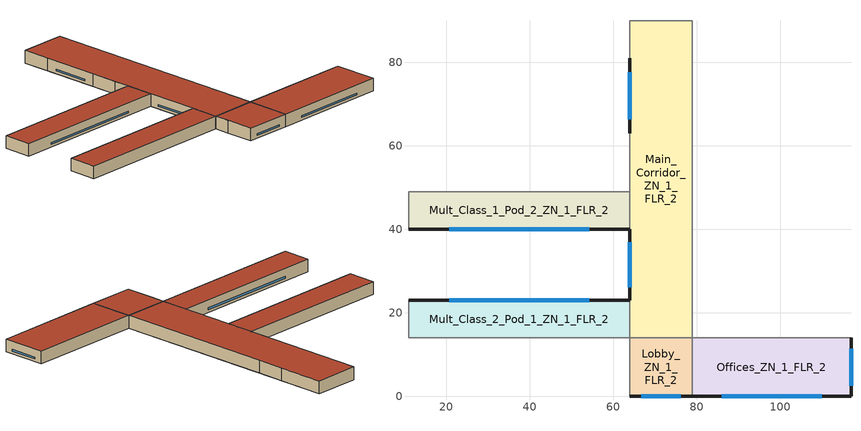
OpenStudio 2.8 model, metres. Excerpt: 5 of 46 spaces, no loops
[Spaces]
Offices_ZN_1_FLR_2
 floor to Offices_ZN_1_FLR_1: 117,14 117,0 79,0 79,14 z4
 wall outside (BTAP-Ext-Wall-Mass:U-0.183-:{ "cond"=>0.06} adj ext wall insulation): 79,0 117,0 117,14 z4:8
 wall to Lobby_ZN_1_FLR_2: 79,14 79,0 z4:8
 wall to Gym_ZN_1_FLR_1: 117,14 79,14 z4:8
 window (BTAP-Ext-DaylightDiffuser:U=0.140 SHGC=0.600-:{ "cond"=>0.7}): 86,0 110,0 / 117,2.59 117,11.41 z4.91:5.42
 roof outside (BTAP-Ext-Roof-Metal:U-0.12099999999999998-:{ "cond"=>0.057} adj roof insulation): 117,0 117,14 79,14 79,0 z8
Main_Corridor_ZN_1_FLR_2
 floor to Main_Corridor_ZN_1_FLR_1: 79,90 79,14 64,14 64,90 z4
 wall outside (BTAP-Ext-Wall-Mass:U-0.183-:{ "cond"=>0.06} adj ext wall insulation): 64,81 64,63 / 64,40 64,23 z4:8
 wall to Gym_ZN_1_FLR_1: 79,14 79,66 z4:8
 wall to Mult_Class_1_Pod_2_ZN_1_FLR_2: 64,49 64,40 z4:8
 wall to Auditorium_ZN_1_FLR_1: 79,75 79,90 z4:8
 wall to Corridor_Pod_2_ZN_1_FLR_2: 64,54 64,49 z4:8
 wall to Mult_Class_2_Pod_1_ZN_1_FLR_2: 64,23 64,14 z4:8
 wall to Mult_Class_2_Pod_2_ZN_1_FLR_2: 64,63 64,54 z4:8
 wall to Mult_Class_1_Pod_3_ZN_1_FLR_2: 64,90 64,81 z4:8
 wall to Bathrooms_ZN_1_FLR_2: 79,90 64,90 z4:8
 wall to Mech_ZN_1_FLR_2: 79,66 79,75 z4:8
 wall to Lobby_ZN_1_FLR_2: 64,14 79,14 z4:8
 window (BTAP-Ext-DaylightDiffuser:U=0.140 SHGC=0.600-:{ "cond"=>0.7}): 64,36.86 64,26.14 / 64,77.68 64,66.32 z4.91:5.42
 roof outside (BTAP-Ext-Roof-Metal:U-0.12099999999999998-:{ "cond"=>0.057} adj roof insulation): 79,14 79,90 64,90 64,14 z8
Mult_Class_2_Pod_1_ZN_1_FLR_2
 floor to Mult_Class_2_Pod_1_ZN_1_FLR_1: 64,23 64,14 11,14 11,23 z4
 wall outside (BTAP-Ext-Wall-Mass:U-0.183-:{ "cond"=>0.06} adj ext wall insulation): 64,23 11,23 z4:8
 wall to Corridor_Pod_1_ZN_1_FLR_2: 11,14 64,14 z4:8
 wall to Corner_Class_2_Pod_1_ZN_1_FLR_2: 11,23 11,14 z4:8
 window (BTAP-Ext-DaylightDiffuser:U=0.140 SHGC=0.600-:{ "cond"=>0.7}): 54.24,23 20.76,23 z4.91:5.42
 roof outside (BTAP-Ext-Roof-Metal:U-0.12099999999999998-:{ "cond"=>0.057} adj roof insulation): 64,14 64,23 11,23 11,14 z8
Mult_Class_1_Pod_2_ZN_1_FLR_2
 floor to Mult_Class_1_Pod_2_ZN_1_FLR_1: 64,49 64,40 11,40 11,49 z4
 wall outside (BTAP-Ext-Wall-Mass:U-0.183-:{ "cond"=>0.06} adj ext wall insulation): 11,40 64,40 z4:8
 wall to Corner_Class_1_Pod_2_ZN_1_FLR_2: 11,49 11,40 z4:8
 wall to Corridor_Pod_2_ZN_1_FLR_2: 64,49 11,49 z4:8
 window (BTAP-Ext-DaylightDiffuser:U=0.140 SHGC=0.600-:{ "cond"=>0.7}): 20.76,40 54.24,40 z4.91:5.42
 roof outside (BTAP-Ext-Roof-Metal:U-0.12099999999999998-:{ "cond"=>0.057} adj roof insulation): 64,40 64,49 11,49 11,40 z8
Lobby_ZN_1_FLR_2
 floor to Lobby_ZN_1_FLR_1: 79,14 79,0 64,0 64,14 z4
 wall outside (BTAP-Ext-Wall-Mass:U-0.183-:{ "cond"=>0.06} adj ext wall insulation): 64,0 79,0 z4:8
 wall to Mult_Class_1_Pod_1_ZN_1_FLR_2: 64,9 64,0 z4:8
 wall to Corridor_Pod_1_ZN_1_FLR_2: 64,14 64,9 z4:8
 window (BTAP-Ext-DaylightDiffuser:U=0.140 SHGC=0.600-:{ "cond"=>0.7}): 66.77,0 76.23,0 z4.91:5.42
 roof outside (BTAP-Ext-Roof-Metal:U-0.12099999999999998-:{ "cond"=>0.057} adj roof insulation): 79,0 79,14 64,14 64,0 z8
[Schedule:Ruleset]
Name | Default Day Schedule
NECB-C-Lighting | NECB-C-Lighting Default
NECB-C-Occupancy-NECB-C-Lighting-0.5-0.0-0.67-Light Ruleset | NECB-C-Occupancy-NECB-C-Lighting-0.5-0.0-0.67-Light Default
[Schedule:Day]
NECB-C-Lighting Default; NECB-C-Lighting Default|Wkdy Day; NECB-C-Lighting Sat Day: 8, 0, 0.05, 9, 0, 0.5, 19, 0, 0.9, 20, 0, 0.6, 21, 0, 0.5, 24, 0, 0.05
NECB-C-Lighting Sun|Hol Day: 8, 0, 0.05, 9, 0, 0.5, 19, 0, 0.9, 24, 0, 0.05
NECB-C-Occupancy-NECB-C-Lighting-0.5-0.0-0.67-Light Default; NECB-C-Occupancy-NECB-C-Lighting-0.5-0.0-0.67-Default|Wkdy-Light Day; NECB-C-Occupancy-NECB-C-Lighting-0.5-0.0-0.67-Sat-Light Day: 8, 0, 0.03325, 9, 0, 0.3325, 10, 0, 0.5985, 19, 0, 0.9, 20, 0, 0.399, 21, 0, 0.3325, 24, 0, 0.03325
NECB-C-Occupancy-NECB-C-Lighting-0.5-0.0-0.67-Sun|Hol-Light Day: 8, 0, 0.03325, 9, 0, 0.3325, 10, 0, 0.5985, 19, 0, 0.9, 24, 0, 0.03325
NECB-B-Occupancy Default|Wkdy Day: 1, 0, 0.3, 2, 0, 0.1, 9, 0, 0, 10, 0, 0.1, 11, 0, 0.2, 12, 0, 0.5, 13, 0, 0.9, 14, 0, 0.8, 15, 0, 0.5, 17, 0, 0.2, 18, 0, 0.3, 19, 0, 0.6, 22, 0, 0.9, 23, 0, 0.6, 24, 0, 0.4
NECB-B-Occupancy Sat Day: 1, 0, 0.5, 2, 0, 0.3, 9, 0, 0, 10, 0, 0.1, 11, 0, 0.2, 12, 0, 0.5, 13, 0, 0.9, 14, 0, 0.8, 15, 0, 0.5, 17, 0, 0.2, 18, 0, 0.3, 19, 0, 0.6, 22, 0, 0.9, 24, 0, 0.6
NECB-B-Occupancy Sun|Hol Day: 1, 0, 0.1, 2, 0, 0.3, 10, 0, 0, 11, 0, 0.1, 12, 0, 0.4, 14, 0, 0.5, 15, 0, 0.4, 18, 0, 0.2, 19, 0, 0.5, 21, 0, 0.7, 22, 0, 0.5, 23, 0, 0.3, 24, 0, 0.1
NECB-B-Occupancy-NECB-B-Lighting-0.0-0.0-0.67-Default|Wkdy-Light Day; NECB-B-Occupancy-NECB-B-Lighting-0.0-0.0-0.67-Sat-Light Day; NECB-B-Electric-Equipment Default|Wkdy Day; NECB-B-Electric-Equipment Sat Day: 1, 0, 0.9, 2, 0, 0.5, 9, 0, 0.1, 10, 0, 0.5, 11, 0, 0.7, 24, 0, 0.9
NECB-B-Occupancy-NECB-B-Lighting-0.0-0.0-0.67-Sun|Hol-Light Day; NECB-B-Electric-Equipment Sun|Hol Day: 2, 0, 0.5, 10, 0, 0.1, 11, 0, 0.5, 23, 0, 0.9, 24, 0, 0.5
NECB-B-Thermostat Setpoint-Heating Default|Wkdy Day; NECB-B-Thermostat Setpoint-Heating Sat Day: 2, 0, 22, 8, 0, 18, 9, 0, 20, 24, 0, 22
NECB-B-Thermostat Setpoint-Heating Sun|Hol Day: 1, 0, 18, 2, 0, 22, 9, 0, 18, 10, 0, 20, 23, 0, 22, 24, 0, 18
NECB-B-Thermostat Setpoint-Cooling Default|Wkdy Day; NECB-B-Thermostat Setpoint-Cooling Sat Day: 1, 0, 24, 8, 0, 35, 24, 0, 24
NECB-B-Thermostat Setpoint-Cooling Sun|Hol Day: 9, 0, 35, 23, 0, 24, 24, 0, 35
[Schedule:Rule] Date Specification Type=DateRange; Start Month=1; Start Day=1; End Month=12; End Day=31
Name | Schedule Ruleset | Rule Order | Day Schedule | Apply Monday | Apply Tuesday | Apply Wednesday | Apply Thursday | Apply Friday | Apply Saturday | Apply Sunday
Schedule Rule 5 | NECB-C-Lighting | 2 | NECB-C-Lighting Default|Wkdy Day | Yes | Yes | Yes | Yes | Yes
Schedule Rule 6 | NECB-C-Lighting | 1 | NECB-C-Lighting Sat Day |  |  |  |  |  | Yes
Schedule Rule 7 | NECB-C-Lighting | 0 | NECB-C-Lighting Sun|Hol Day |  |  |  |  |  |  | Yes
Schedule Rule 32 | NECB-C-Occupancy-NECB-C-Lighting-0.5-0.0-0.67-Light Ruleset | 2 | NECB-C-Occupancy-NECB-C-Lighting-0.5-0.0-0.67-Default|Wkdy-Light Day | Yes | Yes | Yes | Yes | Yes
Schedule Rule 33 | NECB-C-Occupancy-NECB-C-Lighting-0.5-0.0-0.67-Light Ruleset | 1 | NECB-C-Occupancy-NECB-C-Lighting-0.5-0.0-0.67-Sat-Light Day |  |  |  |  |  | Yes
Schedule Rule 34 | NECB-C-Occupancy-NECB-C-Lighting-0.5-0.0-0.67-Light Ruleset | 0 | NECB-C-Occupancy-NECB-C-Lighting-0.5-0.0-0.67-Sun|Hol-Light Day |  |  |  |  |  |  | Yes
